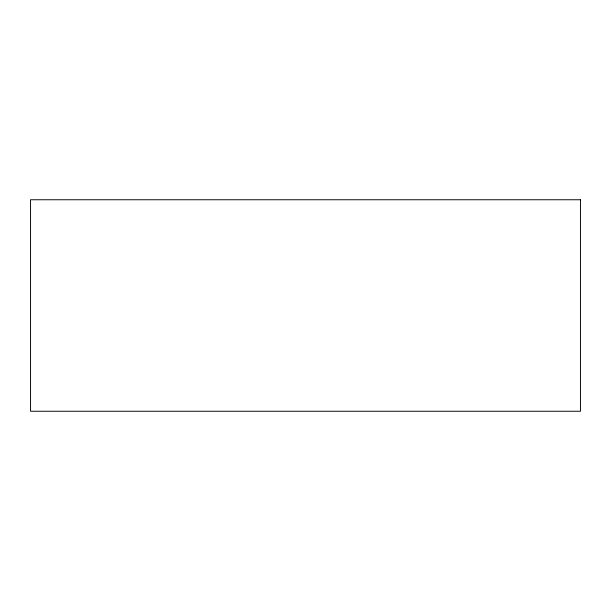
<?xml version="1.0" encoding="UTF-8"?>
<svg xmlns="http://www.w3.org/2000/svg" width="611" height="611" viewBox="0 0 611 611"><rect width="100%" height="100%" fill="white"/><g stroke="black" fill="none" stroke-linecap="round" stroke-linejoin="round"><path stroke-width="0.92" d="M580.45 199.751L30.55 199.751L30.55 411.249L580.45 411.249L580.45 199.751"/></g></svg>
